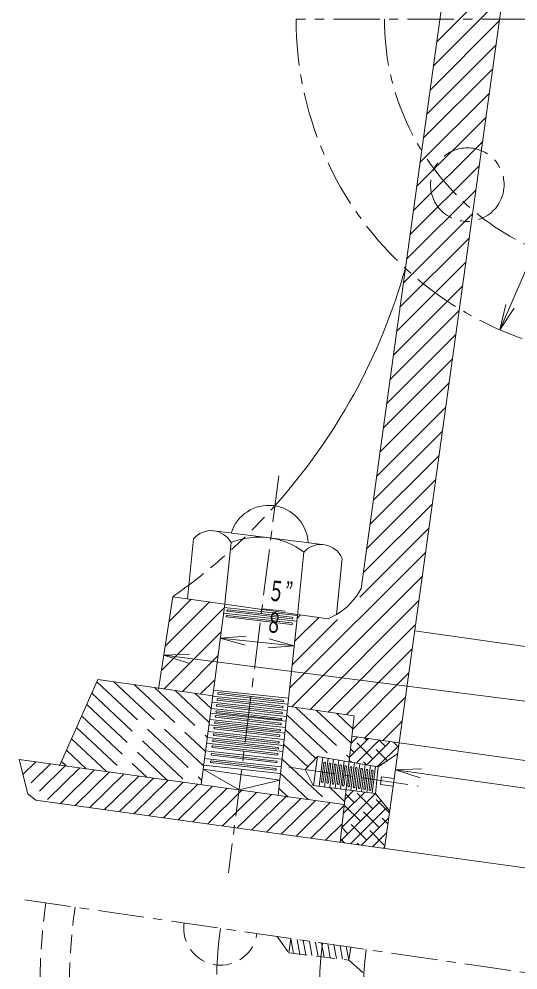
# Model space of a CAD drawing. Units: millimetres, scale not verified. Extents: x -574 to 574, y -406 to 12973.
# Drawn here: x -306.1 to -198.4, y -229.7 to -24.4 of the extents above; entities that cross this region are included whole.
import ezdxf
from ezdxf.enums import TextEntityAlignment as Align

# ---------------------------------------------------------------- set-up
doc = ezdxf.new("R2010")
doc.units = ezdxf.units.MM
doc.header["$LTSCALE"] = 2
for name, pattern in [('CHAIN1', [8, 5, -1, 1, -1]), ('DASHED', [7.5, 6, -1.5]), ('DASHED2', [3, 2, -1])]:
    doc.linetypes.add(name, pattern=pattern)
for name, color, linetype, lineweight in [('0-0_0', 3, 'Continuous', 18), ('0-1_芯', 4, 'CHAIN1', 18), ('0-2_寸法', 2, 'Continuous', 18)]:
    doc.layers.add(name, color=color, linetype=linetype, lineweight=lineweight)
doc.styles.add('ＭＳ ゴシック', font='')
doc.styles.get('ＭＳ ゴシック').set_extended_font_data('MS Gothic')

msp = doc.modelspace()

# ---------------------------------------------------------------- linework, layer by layer
at = {"layer": '0-0_0'}
for p, q in [((-198.5, 2.969), (-227.156, -203.428)), ((-213.343, -10.779), (-232.21, -147.327)), ((-215.91, -29.352), (-200.904, -14.347)), ((-216.629, -34.562), (-201.628, -19.561)), ((-217.349, -39.772), (-202.351, -24.775)), ((-218.069, -44.982), (-203.075, -29.989)), ((-218.789, -50.192), (-203.799, -35.203)), ((-219.509, -55.402), (-204.523, -40.417)), ((-220.229, -60.612), (-205.247, -45.631)), ((-220.949, -65.822), (-205.971, -50.845)), ((-221.668, -71.032), (-206.695, -56.059)), ((-222.388, -76.242), (-207.419, -61.273)), ((-223.108, -81.452), (-208.143, -66.487)), ((-223.828, -86.662), (-208.867, -71.701)), ((-224.548, -91.872), (-209.591, -76.915)), ((-225.268, -97.082), (-210.315, -82.129)), ((-225.988, -102.292), (-211.039, -87.343)), ((-226.707, -107.502), (-211.763, -92.557)), ((-227.427, -112.712), (-212.486, -97.771)), ((-228.147, -117.922), (-213.21, -102.985)), ((-228.867, -123.132), (-213.934, -108.2)), ((-229.587, -128.342), (-214.658, -113.414)), ((-230.307, -133.552), (-215.382, -118.628)), ((-231.027, -138.762), (-216.106, -123.842)), ((-231.746, -143.972), (-216.83, -129.056)), ((-264.614, -134.853), (-240.065, -137.883)), ((-232.466, -149.182), (-217.554, -134.27)), ((-269.699, -149.547), (-268.383, -136.618)), ((-261.644, -150.606), (-260.302, -137.416)), ((-247.66, -168.866), (-218.278, -139.484)), ((-245.971, -153.141), (-244.581, -139.483)), ((-237.56, -152.966), (-236.331, -140.885)), ((-247.184, -172.88), (-219.002, -144.698)), ((-272.841, -149.101), (-275.964, -169.061)), ((-273.682, -154.477), (-268.869, -149.664)), ((-272.85, -149.154), (-272.802, -149.106)), ((-239.336, -153.854), (-272.841, -149.101)), ((-275.348, -165.123), (-261.768, -151.543)), ((-274.515, -159.8), (-264.937, -150.222)), ((-261.655, -150.688), (-266.779, -189.664)), ((-261.755, -151.446), (-245.971, -153.141)), ((-243.25, -173.437), (-219.726, -149.912)), ((-261.915, -152.666), (-246.102, -154.364)), ((-261.21, -153.484), (-247.265, -155.135)), ((-261.143, -153.131), (-247.221, -154.78)), ((-261.079, -152.261), (-247.133, -153.912)), ((-261.012, -151.908), (-247.09, -153.557)), ((-245.971, -153.141), (-250.141, -191.97)), ((-246.579, -158.805), (-241.343, -153.569)), ((-246.039, -153.775), (-245.276, -153.011)), ((-247.12, -163.835), (-237.333, -154.049)), ((-239.317, -173.993), (-220.45, -155.126)), ((-274.72, -168.985), (-262.447, -156.713)), ((-121.008, -170.64), (-220.641, -156.506)), ((-270.786, -169.541), (-263.127, -161.882)), ((-235.383, -174.55), (-221.174, -160.34)), ((-234.031, -177.688), (-221.898, -165.554)), ((-297.32, -185.606), (-289.043, -166.959)), ((-289.043, -166.959), (-264.255, -170.465)), ((-266.852, -170.098), (-263.807, -167.052)), ((-264.233, -169.273), (-247.963, -171.02)), ((-263.07, -170.14), (-249.125, -171.791)), ((-263.004, -169.787), (-249.082, -171.436)), ((-264.443, -171.893), (-248.172, -173.64)), ((-264.338, -170.583), (-248.068, -172.33)), ((-263.211, -171.446), (-249.266, -173.097)), ((-263.144, -171.093), (-249.222, -172.742)), ((-231.437, -179.583), (-222.621, -170.768)), ((-264.71, -174.241), (-248.412, -175.991)), ((-264.595, -173.201), (-248.297, -174.952)), ((-263.492, -174.062), (-249.546, -175.713)), ((-263.425, -173.71), (-249.503, -175.358)), ((-263.351, -172.752), (-249.406, -174.403)), ((-263.284, -172.4), (-249.362, -174.048)), ((-248.077, -172.754), (-233.708, -174.787)), ((-264.888, -175.587), (-248.557, -177.341)), ((-263.748, -176.452), (-249.803, -178.103)), ((-263.681, -176.099), (-249.759, -177.748)), ((-263.591, -175.103), (-249.646, -176.754)), ((-263.524, -174.75), (-249.602, -176.399)), ((-233.708, -174.787), (-236.756, -202.095)), ((-227.504, -180.141), (-223.345, -175.982)), ((-265.268, -178.167), (-248.848, -179.931)), ((-265.083, -176.764), (-248.697, -178.524)), ((-263.875, -177.636), (-249.93, -179.287)), ((-263.809, -177.283), (-249.887, -178.932)), ((-265.44, -179.459), (-248.98, -181.226)), ((-264.166, -180.337), (-250.22, -181.989)), ((-264.099, -179.985), (-250.177, -181.634)), ((-264.026, -179.042), (-250.081, -180.694)), ((-263.96, -178.69), (-250.038, -180.339)), ((-234.709, -183.753), (-230.65, -179.695)), ((-234.37, -180.721), (-233.01, -179.36)), ((-122.412, -195.049), (-234.199, -179.192)), ((-233.273, -185.012), (-228.291, -180.03)), ((-231.014, -180.059), (-231.499, -179.575)), ((-230.963, -185.396), (-225.931, -180.364)), ((-226.973, -181.406), (-228.36, -180.02)), ((-224.12, -181.565), (-225.22, -180.465)), ((-265.822, -182.381), (-249.302, -184.155)), ((-265.606, -180.737), (-249.125, -182.507)), ((-264.303, -181.619), (-250.358, -183.27)), ((-264.236, -181.267), (-250.314, -182.915)), ((-233.709, -182.753), (-234.508, -181.954)), ((-229.667, -184.1), (-233.035, -180.733)), ((-226.592, -184.482), (-228.994, -182.08)), ((-228.654, -185.781), (-224.069, -181.196)), ((-235.847, -193.951), (-306.062, -184.219)), ((-306.062, -184.219), (-304.145, -191.638)), ((-266.072, -184.015), (-249.478, -185.797)), ((-264.59, -184.557), (-250.668, -186.205)), ((-264.48, -183.267), (-250.535, -184.918)), ((-264.413, -182.915), (-250.491, -184.563)), ((-241.649, -183.616), (-244.309, -186.419)), ((-241.649, -183.616), (-242.532, -189.862)), ((-228.573, -185.794), (-241.649, -183.616)), ((-240.501, -183.808), (-241.293, -190.006)), ((-239.353, -183.999), (-240.139, -190.153)), ((-238.205, -184.19), (-238.985, -190.3)), ((-237.057, -184.381), (-237.832, -190.448)), ((-235.909, -184.572), (-236.678, -190.595)), ((-234.319, -184.837), (-234.778, -184.378)), ((-224.323, -182.979), (-228.573, -185.794)), ((-249.787, -188.676), (-266.342, -186.338)), ((-266.342, -186.338), (-258.559, -190.803)), ((-266.232, -185.496), (-249.637, -187.278)), ((-264.657, -184.909), (-250.711, -186.56)), ((-244.309, -186.419), (-242.54, -189.847)), ((-240.246, -184.949), (-240.763, -188.995)), ((-239.894, -185.017), (-240.408, -189.04)), ((-239.098, -185.14), (-239.615, -189.186)), ((-238.746, -185.208), (-239.26, -189.231)), ((-237.95, -185.331), (-238.467, -189.377)), ((-237.598, -185.399), (-238.112, -189.422)), ((-236.802, -185.522), (-237.319, -189.568)), ((-236.45, -185.591), (-236.964, -189.614)), ((-235.713, -185.704), (-236.23, -189.75)), ((-235.361, -185.772), (-235.875, -189.795)), ((-234.565, -185.895), (-235.082, -189.941)), ((-234.213, -185.963), (-234.727, -189.986)), ((-233.672, -184.945), (-234.43, -190.882)), ((-233.417, -186.086), (-233.934, -190.132)), ((-233.065, -186.154), (-233.579, -190.177)), ((-232.524, -185.136), (-233.277, -191.029)), ((-232.269, -186.277), (-232.786, -190.323)), ((-231.917, -186.346), (-232.431, -190.369)), ((-231.376, -185.327), (-232.123, -191.177)), ((-231.086, -185.376), (-231.688, -184.774)), ((-231.121, -186.468), (-231.638, -190.514)), ((-230.769, -186.537), (-231.283, -190.56)), ((-230.228, -185.519), (-230.969, -191.324)), ((-229.973, -186.66), (-230.49, -190.706)), ((-229.621, -186.728), (-230.135, -190.751)), ((-229.08, -185.71), (-229.816, -191.471)), ((-228.573, -185.794), (-229.115, -191.561)), ((-258.559, -190.803), (-249.787, -188.676)), ((-227.787, -187.992), (-228.032, -189.636)), ((-227.787, -187.992), (-225.09, -188.374)), ((-228.032, -189.636), (-225.324, -190.02)), ((-304.145, -191.638), (-302.42, -192.978)), ((-236.401, -198.916), (-229.084, -191.599)), ((-236.063, -195.884), (-231.442, -191.264)), ((-235.724, -192.851), (-233.831, -190.959)), ((-233.709, -193.53), (-235.59, -191.648)), ((-229.667, -194.877), (-233.035, -191.509)), ((-226.091, -195.759), (-228.994, -192.856)), ((-302.42, -192.978), (-42.107, -229.12)), ((-236.74, -201.949), (-227.876, -193.086)), ((-232.362, -197.571), (-235.729, -194.203)), ((-234.504, -202.407), (-226.669, -194.572)), ((-232.139, -202.736), (-226.241, -196.838)), ((-228.32, -198.918), (-231.688, -195.55)), ((-226.42, -198.125), (-227.647, -196.897)), ((-235.056, -200.265), (-236.402, -198.919)), ((-231.014, -201.612), (-234.382, -198.244)), ((-227.077, -202.856), (-230.341, -199.591)), ((-229.773, -203.064), (-226.675, -199.967)), ((-235.785, -202.23), (-236.672, -201.342)), ((-232.656, -202.664), (-233.035, -202.285)), ((-227.407, -203.393), (-227.11, -203.095))]:
    msp.add_line(p, q, dxfattribs=at)
at = {"layer": '0-0_0', "color": 1, "linetype": 'DASHED2'}
for p, q in [((-237.56, -152.966), (-239.336, -153.854)), ((-250.35, -222.458), (-247.818, -225.977)), ((-247.818, -225.977), (-247.37, -222.891)), ((-247.37, -222.891), (-246.781, -226.1)), ((-246.043, -223.084), (-245.462, -226.256)), ((-244.717, -223.277), (-244.142, -226.411)), ((-243.39, -223.47), (-242.822, -226.567)), ((-242.064, -223.663), (-241.502, -226.723)), ((-240.737, -223.855), (-240.183, -226.879)), ((-239.411, -224.048), (-238.863, -227.035)), ((-238.084, -224.241), (-237.543, -227.191)), ((-236.757, -224.434), (-236.223, -227.346)), ((-235.431, -224.627), (-234.904, -227.502)), ((-234.836, -227.51), (-234.438, -224.771)), ((-247.818, -225.977), (-234.836, -227.51)), ((-234.836, -227.51), (-231.614, -230.39))]:
    msp.add_line(p, q, dxfattribs=at)
at = {"layer": '0-0_0', "linetype": 'DASHED'}
for p, q in [((-289.266, -167.462), (-266.651, -188.689)), ((-285.567, -167.45), (-266.244, -185.588)), ((-281.197, -168.069), (-265.836, -182.487)), ((-290.358, -169.921), (-269.765, -189.25)), ((-276.827, -168.687), (-265.428, -179.386)), ((-272.457, -169.305), (-265.021, -176.285)), ((-268.087, -169.923), (-264.595, -173.201)), ((-291.449, -172.38), (-274.119, -188.647)), ((-246.279, -173.008), (-234.72, -183.858)), ((-241.909, -173.626), (-234.368, -180.705)), ((-237.54, -174.245), (-234.047, -177.523)), ((-292.541, -174.839), (-278.502, -188.017)), ((-248.277, -174.616), (-238.051, -184.216)), ((-293.632, -177.298), (-282.828, -187.44)), ((-248.617, -177.781), (-242.003, -183.989)), ((-294.724, -179.758), (-287.182, -186.836)), ((-295.815, -182.217), (-291.537, -186.233)), ((-248.957, -180.946), (-243.752, -185.832)), ((-296.907, -184.676), (-295.891, -185.629)), ((-249.297, -184.11), (-239.327, -193.469)), ((-305.228, -187.446), (-302.448, -184.72)), ((-303.45, -189.26), (-299.27, -185.161)), ((-301.672, -191.074), (-296.091, -185.601)), ((-299.894, -192.887), (-292.912, -186.042)), ((-297.11, -193.715), (-289.734, -186.483)), ((-293.932, -194.156), (-286.555, -186.923)), ((-290.754, -194.598), (-283.377, -187.364)), ((-287.576, -195.039), (-280.198, -187.804)), ((-284.398, -195.48), (-277.019, -188.245)), ((-281.22, -195.921), (-273.841, -188.685)), ((-249.708, -187.208), (-243.681, -192.865)), ((-278.042, -196.363), (-270.662, -189.126)), ((-274.864, -196.804), (-267.483, -189.566)), ((-271.686, -197.245), (-264.305, -190.007)), ((-268.509, -197.686), (-261.126, -190.448)), ((-249.977, -190.44), (-247.954, -192.338)), ((-238.992, -190.3), (-235.776, -193.318)), ((-265.331, -198.128), (-257.947, -190.888)), ((-262.153, -198.569), (-254.769, -191.329)), ((-258.975, -199.01), (-251.59, -191.769)), ((-255.797, -199.451), (-248.412, -192.21)), ((-252.619, -199.892), (-245.233, -192.65)), ((-249.441, -200.334), (-242.054, -193.091)), ((-246.263, -200.775), (-238.876, -193.531)), ((-243.085, -201.216), (-235.868, -194.14)), ((-239.907, -201.657), (-236.314, -198.134))]:
    msp.add_line(p, q, dxfattribs=at)
at = {"layer": '0-0_0'}
msp.add_lwpolyline([(-242.54, -189.847), (-229.115, -191.561), (-226.072, -195.306)], dxfattribs=at)
for centre, radius, start, end in [((-347.647, -42.935), 129.873, 318.20016, 344.22539), ((-252.155, -137.89), 8.495, 3.04915, 162.87552), ((-264.614, -139.76), 4.908, 28.53585, 140.18082), ((-254.278, -152.415), 16.163, 53.13489, 111.88276), ((-240.889, -142.732), 4.918, 22.06357, 138.65647), ((-347.647, -42.935), 129.873, 305.16878, 307.04917), ((-244.767, -140.771), 14.165, 300.58079, 332.43228), ((-261.136, -153.315), 0.184, 92.32926, 246.19959), ((-261.004, -152.092), 0.184, 92.32926, 246.19959), ((-247.119, -153.734), 0.179, 265.34339, 80.63254), ((-247.25, -154.957), 0.179, 265.34339, 80.63254), ((-262.996, -169.971), 0.184, 92.32926, 246.19959), ((-263.136, -171.277), 0.184, 92.32926, 246.19959), ((-249.111, -171.612), 0.179, 265.34339, 80.63254), ((-263.417, -173.893), 0.184, 92.32926, 246.19959), ((-263.277, -172.583), 0.184, 92.32926, 246.19959), ((-249.391, -174.225), 0.179, 265.34339, 80.63254), ((-249.251, -172.919), 0.179, 265.34339, 80.63254), ((-263.674, -176.283), 0.184, 92.32926, 246.19959), ((-263.517, -174.934), 0.184, 92.32926, 246.19959), ((-249.631, -176.576), 0.179, 265.34339, 80.63254), ((-249.532, -175.535), 0.179, 265.34339, 80.63254), ((-263.801, -177.467), 0.184, 92.32926, 246.19959), ((-249.789, -177.925), 0.179, 265.34339, 80.63254), ((-264.091, -180.169), 0.184, 92.32926, 246.19959), ((-263.952, -178.874), 0.184, 92.32926, 246.19959), ((-250.067, -180.515), 0.179, 265.34339, 80.63254), ((-249.916, -179.108), 0.179, 265.34339, 80.63254), ((-264.229, -181.45), 0.184, 92.32926, 246.19959), ((-250.206, -181.81), 0.179, 265.34339, 80.63254), ((-264.582, -184.741), 0.184, 92.32926, 246.19959), ((-264.406, -183.098), 0.184, 92.32926, 246.19959), ((-250.521, -184.74), 0.179, 265.34339, 80.63254), ((-250.344, -183.092), 0.179, 265.34339, 80.63254), ((-250.697, -186.382), 0.179, 265.34339, 80.63254), ((-240.078, -185.024), 0.184, 2.06487, 155.9352), ((-238.93, -185.215), 0.184, 2.06487, 155.9352), ((-237.782, -185.406), 0.184, 2.06487, 155.9352), ((-236.634, -185.597), 0.184, 2.06487, 155.9352), ((-235.545, -185.779), 0.184, 2.06487, 155.9352), ((-234.397, -185.97), 0.184, 2.06487, 155.9352), ((-233.249, -186.161), 0.184, 2.06487, 155.9352), ((-232.101, -186.352), 0.184, 2.06487, 155.9352), ((-230.953, -186.543), 0.184, 2.06487, 155.9352), ((-229.805, -186.735), 0.184, 2.06487, 155.9352), ((-240.584, -189.01), 0.179, 175.079, 350.36815), ((-239.436, -189.201), 0.179, 175.079, 350.36815), ((-238.288, -189.392), 0.179, 175.079, 350.36815), ((-237.118, -189.428), 0.179, 175.079, 350.36815), ((-236.051, -189.765), 0.179, 175.079, 350.36815), ((-234.903, -189.956), 0.179, 175.079, 350.36815), ((-233.755, -190.147), 0.179, 175.079, 350.36815), ((-232.607, -190.339), 0.179, 175.079, 350.36815), ((-231.459, -190.53), 0.179, 175.079, 350.36815), ((-230.311, -190.721), 0.179, 175.079, 350.36815), ((-180.86, -232.559), 60.325, 171.72945, 351.72945), ((-180.86, -232.559), 50.8, 171.72945, 351.72945)]:
    msp.add_arc(centre, radius, start, end, dxfattribs=at)
at = {"layer": '0-0_0', "color": 1, "linetype": 'DASHED2'}
for centre, radius, start, end in [((-347.647, -42.935), 129.873, 307.04917, 318.20016), ((-180.86, -232.559), 120.65, 171.72945, 351.72945), ((-180.86, -232.559), 114.3, 171.72945, 351.72945), ((-262.551, -220.684), 7.938, 171.72958, 351.72933)]:
    msp.add_arc(centre, radius, start, end, dxfattribs=at)
at = {"layer": '0-1_芯'}
for p, q in [((-100.196, -24.502), (-246.246, -24.502)), ((-250.011, -123.013), (-260.813, -208.684)), ((-247.836, -185.898), (-219.93, -189.985)), ((-304.815, -214.541), (-46.617, -252.072))]:
    msp.add_line(p, q, dxfattribs=at)
msp.add_circle((-209.296, -60.183), 7.938, dxfattribs=at)
for centre, radius, start, end in [((-173.221, -24.502), 73.025, 180, 0), ((-173.221, -24.502), 53.975, 180, 0), ((-180.86, -232.559), 82.55, 171.72945, 351.72945)]:
    msp.add_arc(centre, radius, start, end, dxfattribs=at)
at = {"layer": '0-2_寸法'}
for p, q in [((-202.278, -91.496), (-193.292, -70.778)), ((-202.278, -91.496), (-200.976, -86.05)), ((-202.278, -91.496), (-199.192, -86.824)), ((-253.408, -151.725), (-248.627, -152.239)), ((-262.62, -158.025), (-257.033, -157.647)), ((-262.62, -158.025), (-246.679, -159.737)), ((-262.62, -158.025), (-257.24, -159.581)), ((-246.679, -159.737), (-252.267, -160.115)), ((-246.679, -159.737), (-252.059, -158.181)), ((-274.821, -161.755), (-269.227, -161.488)), ((-274.821, -161.755), (-269.473, -163.417)), ((-224.799, -186.452), (-219.202, -186.264)), ((-224.799, -186.452), (-219.475, -188.189))]:
    msp.add_line(p, q, dxfattribs=at)
for points in [[(-274.821, -161.755), (-71.621, -187.651), (-77.214, -187.919)], [(-224.799, -186.452), (-123.23, -200.86), (-128.827, -201.048)]]:
    msp.add_lwpolyline(points, dxfattribs=at)

# ---------------------------------------------------------------- texts
at = {"layer": '0-2_寸法', "style": 'ＭＳ ゴシック', "width": 0.6}
for s, p in [('５”', (-252.667, -151.186)), ('８', (-253.162, -157.998))]:
    msp.add_text(s, height=4.399, rotation=353.87, dxfattribs=at).set_placement(p, align=Align.BOTTOM_LEFT)

doc.saveas('drawing.dxf')
